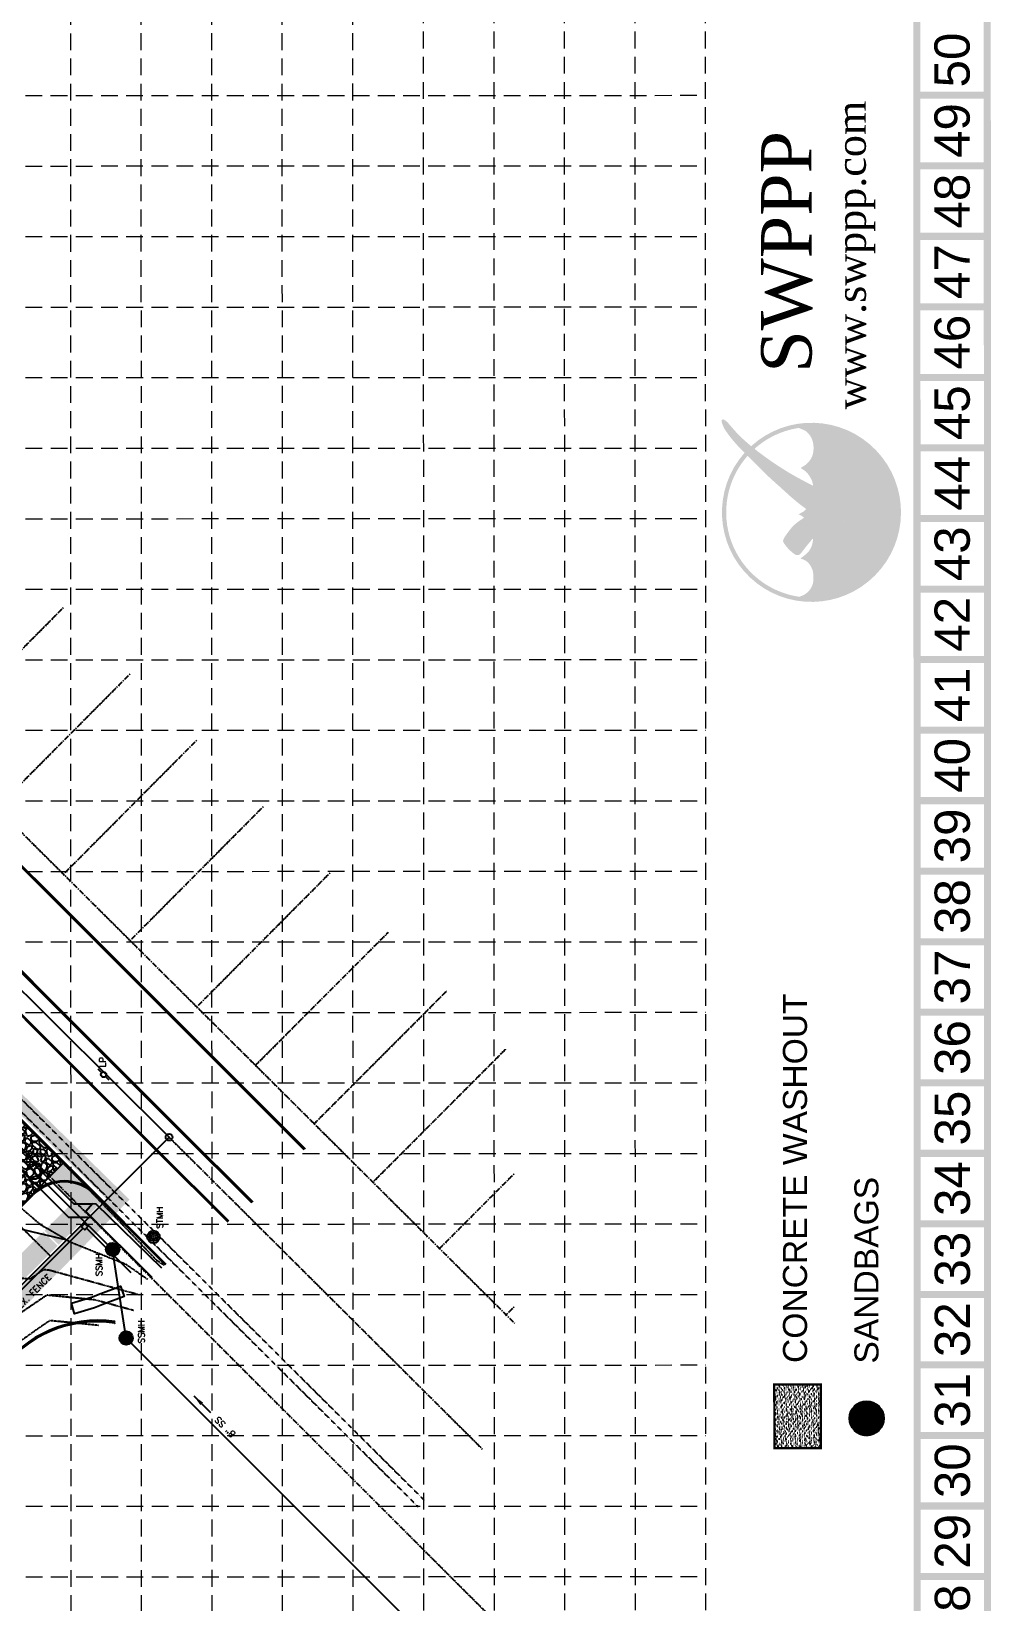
# Model space of a CAD drawing. Extents: x 4104 to 5368, y 3888 to 5908.
# Drawn here: x 4938 to 5368, y 4793 to 5494 of the extents above; entities that cross this region are included whole.
import ezdxf
from ezdxf.enums import TextEntityAlignment as Align

# ---------------------------------------------------------------- set-up
doc = ezdxf.new("R2010")
doc.units = 0
doc.header["$LTSCALE"] = 0.4
doc.header["$MEASUREMENT"] = 0
for name, pattern in [('DASHED', [0.75, 0.5, -0.25]), ('HIDDEN', [0.375, 0.25, -0.125]), ('LGDASH', [1.75, 1.5, -0.25]), ('MEDDASH', [1, 0.75, -0.25]), ('PHANTOM', [2.5, 1.25, -0.25, 0.25, -0.25, 0.25, -0.25])]:
    doc.linetypes.add(name, pattern=pattern)
doc.layers.get('0').update_dxf_attribs({"linetype": 'CONTINUOUS'})
for name, color, linetype in [('00CON', 2, 'CONTINUOUS'), ('0CON', 7, 'CONTINUOUS'), ('ADJOINERS', 7, 'PHANTOM'), ('BASE', 7, 'CONTINUOUS'), ('BLINE', 5, 'LGDASH'), ('BOUNDARY', 1, 'CONTINUOUS'), ('EC', 35, 'DASHED'), ('ECURB', 5, 'CONTINUOUS'), ('EFNC', 2, 'FENCE'), ('ESEW', 7, 'CONTINUOUS'), ('ESTRM', 7, 'HIDDEN'), ('ESW', 2, 'CONTINUOUS'), ('EUTIL', 2, 'CONTINUOUS'), ('GRID', 254, 'HIDDEN'), ('LEGEND', 7, 'CONTINUOUS'), ('LIMITS OF DISTURBANCE', 1, 'HIDDEN'), ('LOGO', 1, 'CONTINUOUS'), ('PC', 35, 'CONTINUOUS'), ('PCURBFUT', 6, 'CONTINUOUS'), ('PROW', 6, 'PHANTOM'), ('PSEW', 1, 'MEDDASH'), ('PSW', 7, 'CONTINUOUS'), ('SILT FENCE', 200, 'CONTINUOUS')]:
    doc.layers.add(name, color=color, linetype=linetype)
doc.styles.add("L200'", font='ARIAL.TTF', dxfattribs={"height": 0.001969})
doc.styles.add('LOGO', font='TIMES.TTF', dxfattribs={"height": 0.088})
doc.styles.get("Standard").update_dxf_attribs({"font": 'ARIAL.TTF'})
doc.styles.add('TEXT100', font='simplex.shx', dxfattribs={"height": 1.76})
doc.styles.add('TEXT80', font='simplex.shx', dxfattribs={"height": 1.4})
doc.linetypes.add('FENCE', pattern='A,0.5,-0.2,["X",Standard,S=0.1,R=0,X=-0.1,Y=-0.05],-0.2', length=0.9)
doc.dimstyles.get("Standard").update_dxf_attribs({"dimtxt": 0.18, "dimasz": 0.18, "dimexe": 0.18, "dimexo": 0.0625, "dimgap": 0.09, "dimtad": 0, "dimtih": 1, "dimtoh": 1, "dimdec": 4, "dimzin": 0, "dimdsep": 46, "dimtxsty": 'Standard', "dimcen": 0.09, "dimadec": 0, "dimazin": 0, "dimtfac": 1, "dimtdec": 4, "dimtofl": 0, "dimtmove": 0, "dimatfit": 3, "dimfxl": 0, "dimtolj": 1, "dimtzin": 0, "dimarcsym": 0})

msp = doc.modelspace()

# ---------------------------------------------------------------- hatches: boundary and pattern name
at = {"linetype": 'Continuous'}
h = msp.add_hatch(dxfattribs=at)
h.set_pattern_fill('ANSI31', color=3, style=0)
h.set_pattern_definition([(135.012789, (4208.09774, 5021.07574), (-0.088368616, -0.088408075), [])])
edge = h.paths.add_edge_path()
edge.add_arc((5311.64, 4874.5), 7.66, 0, 360)
at = {"layer": 'BASE'}
h = msp.add_hatch(dxfattribs=at)
h.set_pattern_fill('AR-SAND', color=30, scale=0.830794, angle=90.01279, style=0)
h.set_pattern_definition([(127.51279, (5353.3488, 5564.2127), (-1.600781, -0.0526918), [0, -1.2628061, 0, -1.412349, 0, -1.3500394]), (97.5128, (5353.3488, 5564.2127), (-2.344949, 1.4697956), [0, -0.6812507, 0, -1.138187, 0, -0.4361666]), (57.5128, (5353.349, 5563.1909), (-0.005279, 2.5872077), [0, -0.4153968, 0, -1.4954283, 0, -1.9523647]), (47.5128, (5353.349, 5563.1909), (-0.7297246, 2.4973076), [0, -0.2076984, 0, -0.9803363, 0, -1.1215712])])
h.paths.add_polyline_path([(5291.19, 4889.62), (5270.42, 4889.62), (5270.43, 4861.17), (5291.2, 4861.18)])
at = {"layer": 'EC', "linetype": 'Continuous'}
h = msp.add_hatch(dxfattribs=at)
h.set_pattern_fill('AGGREGAT', color=4, scale=13, angle=225.01279, style=0)
h.set_pattern_definition([(226.035, (4918.431, 4871.887), (0.3321, -18.3818), [1.3, -1.95, 0.65, -1.95, 0.65, -6.5]), (226.035, (4914.854, 4866.306), (0.3321, -18.3818), [0.65, -12.35]), (226.035, (4918.029, 4868.662), (0.3321, -18.3818), [0.65, -1.3, 0.65, -10.4]), (226.035, (4913.985, 4863.532), (0.3321, -18.3818), [1.3, -11.7]), (226.035, (4913.55, 4862.145), (0.3321, -18.3818), [0.65, -12.35]), (226.035, (4917.193, 4864.05), (0.3321, -18.3818), [1.3, -11.7]), (226.035, (4922.174, 4868.277), (0.3321, -18.3818), [0.65, -1.3, 0.65, -3.25, 1.95, -5.2]), (226.035, (4916.792, 4860.825), (0.3321, -18.3818), [1.3, -11.7]), (226.035, (4922.675, 4865.987), (0.3321, -18.3818), [1.3, -0.65, 0.65, -5.2, 0.65, -4.55]), (226.035, (4923.594, 4866.004), (0.3321, -18.3818), [0.65, -12.35]), (226.035, (4920.903, 4862.278), (0.3321, -18.3818), [0.65, -0.65, 0.65, -11.05]), (226.035, (4922.724, 4863.23), (0.3321, -18.3818), [0.65, -12.35]), (226.035, (4917.326, 4856.697), (0.3321, -18.3818), [0.65, -12.35]), (226.035, (4921.855, 4860.456), (0.3321, -18.3818), [0.65, -5.2, 0.65, -6.5]), (226.035, (4922.323, 4860.005), (0.3321, -18.3818), [1.3, -11.7]), (226.035, (4920.986, 4857.682), (0.3321, -18.3818), [1.3, -11.7]), (226.035, (4926.869, 4862.845), (0.3321, -18.3818), [0.65, -7.8, 1.3, -3.25]), (316.035, (4922.641, 4867.826), (18.3818, 0.3321), [2.6, -2.6, 1.3, -6.5]), (316.035, (4922.19, 4867.358), (18.3818, 0.3321), [0.65, -4.55, 1.3, -6.5]), (316.035, (4919.4, 4869.146), (18.3818, 0.3321), [1.95, -11.05]), (316.035, (4918.948, 4868.678), (18.3818, 0.3321), [1.3, -11.7]), (316.035, (4917.094, 4869.564), (18.3818, 0.3321), [0.65, -7.8, 0.65, -0.65, 1.3, -1.95]), (316.035, (4916.191, 4868.629), (18.3818, 0.3321), [0.65, -4.55, 0.65, -7.15]), (316.035, (4919.483, 4864.551), (18.3818, 0.3321), [1.3, -1.95, 0.65, -0.65, 1.3, -7.15]), (316.035, (4917.16, 4865.888), (18.3818, 0.3321), [1.3, -7.15, 0.65, -3.9]), (316.035, (4914.837, 4867.225), (18.3818, 0.3321), [0.65, -0.65, 1.3, -10.4]), (316.035, (4920.017, 4860.423), (18.3818, 0.3321), [0.65, -12.35]), (316.035, (4919.566, 4859.955), (18.3818, 0.3321), [1.3, -1.3, 0.65, -0.65, 1.3, -7.8]), (316.035, (4914.904, 4863.549), (18.3818, 0.3321), [0.65, -0.65, 0.65, -1.3, 0.65, -9.1]), (316.035, (4916.825, 4858.986), (18.3818, 0.3321), [2.6, -10.4]), (316.035, (4915.438, 4859.421), (18.3818, 0.3321), [2.6, -1.95, 1.3, -7.15]), (316.035, (4911.244, 4862.563), (18.3818, 0.3321), [0.65, -1.95, 1.3, -9.1]), (316.035, (4911.729, 4861.193), (18.3818, 0.3321), [1.95, -11.05]), (271.035, (4914.821, 4868.144), (9.3569, -9.02485), [0.9192, -17.4655]), (271.035, (4910.325, 4862.5465), (9.3569, -9.02485), [0.91923, -15.6271, 0.91923, -0.91923]), (271.035, (4916.659, 4868.177), (9.3569, -9.02485), [0.91923, -7.35384, 0.91923, -9.1925]), (271.035, (4914.403, 4865.838), (9.3569, -9.02485), [0.91923, -14.70786, 0.91923, -1.83846]), (271.035, (4913.952, 4865.37), (9.3569, -9.02485), [1.83846, -7.35384, 1.83846, -7.354]), (271.035, (4917.143, 4866.807), (9.3569, -9.02485), [0.9191, -8.2732, 0.9191, -0.9191, 0.9191, -6.43518]), (271.035, (4913.099, 4861.677), (9.3569, -9.02485), [0.91923, -0.91923, 0.91923, -15.6271]), (271.035, (4919.884, 4867.776), (9.3569, -9.02485), [0.91923, -11.03076, 0.91923, -5.51556]), (271.035, (4913.6, 4859.388), (9.3569, -9.02485), [0.9191, -0.9191, 0.9191, -3.67692, 0.9191, -11.03146]), (271.035, (4920.418, 4863.648), (9.3569, -9.02485), [0.9192, -17.4655]), (271.035, (4923.142, 4865.536), (9.3569, -9.02485), [1.8385, -16.5463]), (271.035, (4924.981, 4865.569), (9.3569, -9.02485), [0.91923, -0.91923, 0.91923, -15.6271]), (271.035, (4921.4205, 4859.069), (9.3569, -9.02485), [0.9192, -17.4655]), (271.035, (4919.649, 4855.36), (9.3569, -9.02485), [0.9192, -17.4655]), (1.035, (4915.305, 4866.774), (9.3569, -9.02485), [0.9192, -17.4655]), (1.035, (4914.854, 4866.306), (9.3569, -9.02485), [0.9192, -17.4655]), (1.035, (4918.029, 4868.662), (9.3569, -9.02485), [0.91923, -3.6769, 1.83846, -11.95017]), (1.035, (4919.834, 4870.533), (9.3569, -9.02485), [0.9192, -17.4655]), (1.035, (4915.372, 4863.097), (9.3569, -9.02485), [0.91923, -7.3539, 0.91923, -9.1924]), (1.035, (4914.92, 4862.6295), (9.3569, -9.02485), [0.9191, -5.5159, 0.9191, -5.5146, 0.9191, -4.59698]), (1.035, (4920.803, 4867.792), (9.3569, -9.02485), [0.9192, -17.4655]), (1.035, (4914.051, 4859.856), (9.3569, -9.02485), [1.8382, -4.59615, 0.9191, -0.9191, 0.9191, -9.19313]), (1.035, (4921.321, 4864.584), (9.3569, -9.02485), [0.9192, -17.4655]), (1.035, (4917.711, 4860.841), (9.3569, -9.02485), [1.8385, -16.5463]), (1.035, (4917.26, 4860.373), (9.3569, -9.02485), [0.9192, -17.4655]), (1.035, (4920.903, 4862.278), (9.3569, -9.02485), [0.9192, -17.4655]), (1.035, (4925.014, 4863.731), (9.3569, -9.02485), [0.9192, -17.4655]), (1.035, (4917.794, 4856.246), (9.3569, -9.02485), [0.9192, -17.4655]), (252.6, (4917.528, 4870.951), (-9.02485, -9.35693), [1.4534, -27.6155]), (252.6, (4919.3665, 4870.9843), (-9.02485, -9.35693), [1.4534, -27.6155]), (252.6, (4919.8343, 4870.533), (-9.02485, -9.35693), [1.4534, -27.6155]), (252.6, (4917.578, 4868.194), (-9.02485, -9.35693), [1.4534, -27.6155]), (252.6, (4919.901, 4866.857), (-9.02485, -9.35693), [1.4534, -27.6155]), (252.6, (4920.3686, 4866.4055), (-9.02485, -9.35693), [1.4534, -27.6155]), (252.6, (4920.435, 4862.729), (-9.02485, -9.35693), [1.4534, -27.6155]), (252.6, (4920.4516, 4861.81), (-9.02485, -9.35693), [1.4534, -27.6155]), (252.6, (4924.997, 4864.6503), (-9.02485, -9.35693), [1.4534, -27.6155]), (252.6, (4922.29, 4861.843), (-9.02485, -9.35693), [1.4534, -27.6155]), (289.47, (4910.7596, 4863.9334), (9.35693, -9.02485), [1.4534, -27.6155]), (289.47, (4914.4194, 4864.919), (9.35693, -9.02485), [1.4534, -27.6155]), (289.47, (4916.709, 4865.42), (9.35693, -9.02485), [1.4534, -27.6155]), (289.47, (4916.7586, 4862.663), (9.35693, -9.02485), [1.4534, -27.6155]), (289.47, (4916.3074, 4862.195), (9.35693, -9.02485), [1.4534, -27.6155]), (289.47, (4920.8696, 4864.116), (9.35693, -9.02485), [1.4534, -27.6155]), (289.47, (4922.24, 4864.6005), (9.35693, -9.02485), [1.4534, -27.6155]), (289.47, (4920.5014, 4859.053), (9.35693, -9.02485), [1.4534, -27.6155]), (289.47, (4925.047, 4861.893), (9.35693, -9.02485), [1.4534, -27.6155]), (342.6, (4923.5937, 4866.004), (9.35693, -9.02485), [1.4534, -27.6155]), (342.6, (4918.179, 4860.39), (9.35693, -9.02485), [1.4534, -27.6155]), (342.6, (4924.513, 4866.0207), (9.35693, -9.02485), [1.4534, -27.6155]), (342.6, (4918.6964, 4857.1814), (9.35693, -9.02485), [1.4534, -27.6155]), (342.6, (4925.0304, 4862.812), (9.35693, -9.02485), [1.4534, -27.6155]), (342.6, (4923.6933, 4860.4895), (9.35693, -9.02485), [1.4534, -27.6155]), (19.47, (4914.821, 4868.144), (9.02485, 9.35693), [1.4534, -27.6155]), (19.47, (4917.5615, 4869.113), (9.02485, 9.35693), [1.4534, -27.6155]), (19.47, (4911.712, 4862.112), (9.02485, 9.35693), [1.4534, -27.6155]), (19.47, (4913.55, 4862.145), (9.02485, 9.35693), [1.4534, -27.6155]), (19.47, (4918.096, 4864.9854), (9.02485, 9.35693), [1.4534, -27.6155]), (19.47, (4920.82, 4866.8734), (9.02485, 9.35693), [1.4534, -27.6155]), (19.47, (4918.1124, 4864.066), (9.02485, 9.35693), [1.4534, -27.6155]), (19.47, (4920.402, 4864.5673), (9.02485, 9.35693), [1.4534, -27.6155]), (19.47, (4922.741, 4862.311), (9.02485, 9.35693), [1.4534, -27.6155]), (19.47, (4927.32, 4863.313), (9.02485, 9.35693), [1.4534, -27.6155]), (19.47, (4921.905, 4857.699), (9.02485, 9.35693), [1.4534, -27.6155]), (19.47, (4921.0024, 4856.7634), (9.02485, 9.35693), [1.4534, -27.6155])])
h.paths.add_polyline_path([(4953.12, 4988.83), (4917.77, 4953.46), (4900.8, 4970.43), (4936.15, 5005.79)])
at = {"layer": 'ESEW'}
h = msp.add_hatch(color=7, dxfattribs=at)
edge = h.paths.add_edge_path()
edge.add_arc((4980.8, 4910.35), 3, 0, 360)
at = {"layer": 'EUTIL'}
h = msp.add_hatch(color=7, dxfattribs=at)
edge = h.paths.add_edge_path()
edge.add_arc((4974.78, 4949.9), 3, 0, 360)
at = {"layer": 'LOGO'}
msp.add_hatch(color=240, dxfattribs=at).paths.add_polyline_path([(5250.87, 5312.56), (5250.25, 5313.37), (5249.74, 5314.06), (5249.31, 5314.65), (5248.97, 5315.14), (5248.69, 5315.55), (5248.47, 5315.9), (5248.29, 5316.19), (5248.14, 5316.44), (5248.01, 5316.67), (5247.9, 5316.88), (5247.81, 5317.06), (5247.73, 5317.23), (5247.66, 5317.39), (5247.6, 5317.54), (5247.54, 5317.68), (5247.48, 5317.81), (5247.43, 5317.95), (5247.37, 5318.08), (5247.32, 5318.21), (5247.27, 5318.34), (5247.22, 5318.46), (5247.18, 5318.58), (5247.13, 5318.7), (5247.1, 5318.81), (5247.06, 5318.91), (5247.03, 5319.01), (5247, 5319.1), (5246.98, 5319.19), (5246.96, 5319.28), (5246.94, 5319.36), (5246.93, 5319.44), (5246.92, 5319.51), (5246.91, 5319.59), (5246.9, 5319.66), (5246.9, 5319.73), (5246.9, 5319.8), (5246.9, 5319.87), (5246.9, 5319.93), (5246.91, 5319.99), (5246.91, 5320.05), (5246.92, 5320.11), (5246.93, 5320.16), (5246.94, 5320.21), (5246.95, 5320.25), (5246.97, 5320.29), (5246.99, 5320.33), (5247.01, 5320.36), (5247.03, 5320.39), (5247.05, 5320.42), (5247.08, 5320.45), (5247.11, 5320.47), (5247.14, 5320.49), (5247.17, 5320.5), (5247.21, 5320.52), (5247.25, 5320.53), (5247.29, 5320.54), (5247.34, 5320.55), (5247.39, 5320.55), (5247.44, 5320.56), (5247.49, 5320.55), (5247.55, 5320.55), (5247.61, 5320.54), (5247.66, 5320.54), (5247.72, 5320.52), (5247.78, 5320.5), (5247.84, 5320.48), (5247.9, 5320.46), (5247.96, 5320.43), (5248.02, 5320.39), (5248.09, 5320.35), (5248.17, 5320.31), (5248.25, 5320.26), (5248.33, 5320.2), (5248.42, 5320.14), (5248.52, 5320.08), (5248.63, 5320.01), (5248.73, 5319.93), (5248.85, 5319.84), (5248.96, 5319.75), (5249.08, 5319.64), (5249.2, 5319.53), (5249.33, 5319.41), (5249.47, 5319.27), (5249.63, 5319.11), (5249.8, 5318.93), (5250, 5318.71), (5250.22, 5318.47), (5250.47, 5318.18), (5250.75, 5317.85), (5251.06, 5317.49), (5251.4, 5317.1), (5251.75, 5316.69), (5252.12, 5316.27), (5252.49, 5315.85), (5252.87, 5315.42), (5253.24, 5315.01), (5253.61, 5314.61), (5253.97, 5314.22), (5254.33, 5313.85), (5254.69, 5313.48), (5255.06, 5313.12), (5255.42, 5312.77), (5255.79, 5312.41), (5256.17, 5312.06), (5256.56, 5311.7), (5256.96, 5311.33), (5257.37, 5310.97), (5257.78, 5310.61), (5258.19, 5310.24), (5258.61, 5309.88), (5259.03, 5309.52), (5259.45, 5309.17), (5259.86, 5308.82), (5260.28, 5308.47), (5260.7, 5308.13), (5261.13, 5307.78), (5261.57, 5307.42), (5262.04, 5307.06), (5262.52, 5306.68), (5263.03, 5306.29), (5263.56, 5305.88), (5264.12, 5305.46), (5264.7, 5305.03), (5265.3, 5304.59), (5265.9, 5304.15), (5266.51, 5303.7), (5267.12, 5303.27), (5267.72, 5302.84), (5268.31, 5302.42), (5268.9, 5302.01), (5269.48, 5301.61), (5270.07, 5301.21), (5270.65, 5300.82), (5271.24, 5300.42), (5271.84, 5300.03), (5272.46, 5299.63), (5273.09, 5299.22), (5273.73, 5298.81), (5274.38, 5298.4), (5275.02, 5297.99), (5275.67, 5297.59), (5276.3, 5297.2), (5276.92, 5296.83), (5277.52, 5296.47), (5278.1, 5296.13), (5278.66, 5295.81), (5279.2, 5295.5), (5279.73, 5295.2), (5280.26, 5294.91), (5280.78, 5294.62), (5281.31, 5294.33), (5281.84, 5294.04), (5282.39, 5293.75), (5282.94, 5293.45), (5283.48, 5293.16), (5284.02, 5292.87), (5284.53, 5292.6), (5285.02, 5292.34), (5285.47, 5292.1), (5285.88, 5291.89), (5286.24, 5291.7), (5286.56, 5291.54), (5286.86, 5291.4), (5287.15, 5291.27), (5287.44, 5291.14), (5287.75, 5291.01), (5288.1, 5290.87), (5288.49, 5290.71), (5288.93, 5290.54), (5289.43, 5290.34), (5289.98, 5290.13), (5290.56, 5289.91), (5291.18, 5289.67), (5291.82, 5289.43), (5292.48, 5289.18), (5293.15, 5288.93), (5293.82, 5288.68), (5294.5, 5288.43), (5295.16, 5288.19), (5295.81, 5287.95), (5296.45, 5287.71), (5297.05, 5287.49), (5297.62, 5287.28), (5298.16, 5287.09), (5298.65, 5286.91), (5299.1, 5286.74), (5299.51, 5286.59), (5299.89, 5286.44), (5300.24, 5286.3), (5300.56, 5286.15), (5300.87, 5286.01), (5301.15, 5285.86), (5301.42, 5285.71), (5301.68, 5285.55), (5301.92, 5285.38), (5302.15, 5285.21), (5302.37, 5285.04), (5302.58, 5284.86), (5302.78, 5284.68), (5302.98, 5284.49), (5303.16, 5284.31), (5303.34, 5284.13), (5303.51, 5283.94), (5303.67, 5283.75), (5303.82, 5283.56), (5303.96, 5283.37), (5304.1, 5283.17), (5304.23, 5282.97), (5304.35, 5282.76), (5304.46, 5282.55), (5304.56, 5282.34), (5304.65, 5282.13), (5304.74, 5281.92), (5304.82, 5281.71), (5304.89, 5281.5), (5304.95, 5281.3), (5305, 5281.1), (5305.05, 5280.9), (5305.09, 5280.72), (5305.11, 5280.53), (5305.13, 5280.35), (5305.14, 5280.17), (5305.15, 5279.99), (5305.14, 5279.82), (5305.12, 5279.65), (5305.1, 5279.48), (5305.06, 5279.31), (5305.02, 5279.14), (5304.98, 5278.97), (5304.93, 5278.8), (5304.87, 5278.63), (5304.81, 5278.46), (5304.75, 5278.29), (5304.69, 5278.11), (5304.62, 5277.94), (5304.55, 5277.77), (5304.47, 5277.6), (5304.39, 5277.43), (5304.3, 5277.26), (5304.2, 5277.1), (5304.1, 5276.94), (5303.98, 5276.79), (5303.86, 5276.64), (5303.73, 5276.49), (5303.59, 5276.35), (5303.45, 5276.2), (5303.31, 5276.06), (5303.16, 5275.92), (5303.01, 5275.79), (5302.85, 5275.65), (5302.68, 5275.51), (5302.49, 5275.37), (5302.28, 5275.22), (5302.05, 5275.07), (5301.79, 5274.91), (5301.5, 5274.75), (5301.18, 5274.57), (5300.82, 5274.39), (5300.44, 5274.2), (5300.05, 5274.01), (5299.64, 5273.83), (5299.23, 5273.64), (5298.83, 5273.47), (5298.43, 5273.3), (5298.06, 5273.15), (5297.69, 5273.01), (5297.34, 5272.88), (5296.99, 5272.75), (5296.64, 5272.62), (5296.29, 5272.49), (5295.94, 5272.36), (5295.58, 5272.22), (5295.21, 5272.07), (5294.83, 5271.91), (5294.43, 5271.74), (5294.04, 5271.56), (5293.63, 5271.38), (5293.22, 5271.18), (5292.81, 5270.97), (5292.4, 5270.75), (5291.99, 5270.53), (5291.59, 5270.29), (5291.19, 5270.05), (5290.8, 5269.8), (5290.41, 5269.55), (5290.05, 5269.3), (5289.69, 5269.05), (5289.35, 5268.8), (5289.03, 5268.56), (5288.73, 5268.31), (5288.44, 5268.07), (5288.16, 5267.82), (5287.89, 5267.56), (5287.62, 5267.3), (5287.36, 5267.03), (5287.09, 5266.75), (5286.82, 5266.45), (5286.55, 5266.14), (5286.28, 5265.82), (5286.01, 5265.49), (5285.73, 5265.16), (5285.46, 5264.82), (5285.18, 5264.48), (5284.91, 5264.14), (5284.65, 5263.8), (5284.38, 5263.47), (5284.13, 5263.15), (5283.88, 5262.83), (5283.64, 5262.53), (5283.42, 5262.24), (5283.22, 5261.98), (5283.03, 5261.74), (5282.86, 5261.52), (5282.7, 5261.32), (5282.57, 5261.15), (5282.44, 5261), (5282.33, 5260.86), (5282.22, 5260.74), (5282.12, 5260.63), (5282.03, 5260.53), (5281.93, 5260.44), (5281.84, 5260.36), (5281.75, 5260.29), (5281.66, 5260.23), (5281.56, 5260.17), (5281.47, 5260.13), (5281.37, 5260.09), (5281.27, 5260.05), (5281.17, 5260.03), (5281.07, 5260.01), (5280.96, 5259.99), (5280.85, 5259.99), (5280.74, 5259.99), (5280.63, 5259.99), (5280.52, 5260), (5280.41, 5260.02), (5280.3, 5260.04), (5280.19, 5260.06), (5280.09, 5260.1), (5279.97, 5260.14), (5279.86, 5260.19), (5279.74, 5260.25), (5279.61, 5260.32), (5279.48, 5260.41), (5279.33, 5260.5), (5279.18, 5260.61), (5279.01, 5260.73), (5278.84, 5260.86), (5278.66, 5261), (5278.47, 5261.15), (5278.27, 5261.32), (5278.07, 5261.49), (5277.86, 5261.68), (5277.65, 5261.88), (5277.43, 5262.08), (5277.21, 5262.29), (5276.99, 5262.51), (5276.78, 5262.73), (5276.56, 5262.96), (5276.35, 5263.19), (5276.15, 5263.42), (5275.96, 5263.65), (5275.77, 5263.87), (5275.6, 5264.09), (5275.43, 5264.3), (5275.28, 5264.5), (5275.14, 5264.69), (5275.01, 5264.87), (5274.9, 5265.02), (5274.8, 5265.17), (5274.72, 5265.3), (5274.65, 5265.42), (5274.59, 5265.53), (5274.54, 5265.63), (5274.49, 5265.73), (5274.46, 5265.83), (5274.43, 5265.92), (5274.4, 5266.02), (5274.38, 5266.11), (5274.37, 5266.2), (5274.36, 5266.3), (5274.36, 5266.39), (5274.36, 5266.48), (5274.37, 5266.57), (5274.39, 5266.66), (5274.41, 5266.75), (5274.44, 5266.84), (5274.48, 5266.93), (5274.51, 5267.02), (5274.55, 5267.11), (5274.6, 5267.21), (5274.65, 5267.31), (5274.7, 5267.41), (5274.75, 5267.52), (5274.81, 5267.64), (5274.88, 5267.77), (5274.96, 5267.9), (5275.05, 5268.05), (5275.16, 5268.22), (5275.28, 5268.41), (5275.42, 5268.61), (5275.57, 5268.83), (5275.74, 5269.07), (5275.92, 5269.32), (5276.11, 5269.58), (5276.3, 5269.85), (5276.51, 5270.12), (5276.72, 5270.41), (5276.93, 5270.69), (5277.14, 5270.98), (5277.36, 5271.26), (5277.58, 5271.55), (5277.81, 5271.83), (5278.04, 5272.1), (5278.27, 5272.38), (5278.51, 5272.64), (5278.75, 5272.9), (5279, 5273.15), (5279.25, 5273.39), (5279.51, 5273.63), (5279.78, 5273.86), (5280.05, 5274.09), (5280.33, 5274.31), (5280.61, 5274.54), (5280.91, 5274.76), (5281.2, 5274.98), (5281.5, 5275.19), (5281.79, 5275.4), (5282.09, 5275.6), (5282.37, 5275.79), (5282.65, 5275.98), (5282.92, 5276.15), (5283.17, 5276.31), (5283.41, 5276.46), (5283.64, 5276.59), (5283.85, 5276.72), (5284.05, 5276.84), (5284.23, 5276.95), (5284.39, 5277.06), (5284.54, 5277.15), (5284.67, 5277.25), (5284.79, 5277.34), (5284.89, 5277.42), (5284.97, 5277.5), (5285.05, 5277.59), (5285.12, 5277.67), (5285.18, 5277.74), (5285.23, 5277.82), (5285.28, 5277.91), (5285.32, 5277.99), (5285.36, 5278.07), (5285.4, 5278.15), (5285.43, 5278.24), (5285.46, 5278.32), (5285.48, 5278.41), (5285.5, 5278.49), (5285.52, 5278.58), (5285.53, 5278.66), (5285.54, 5278.75), (5285.55, 5278.83), (5285.55, 5278.92), (5285.55, 5279), (5285.54, 5279.08), (5285.54, 5279.16), (5285.52, 5279.24), (5285.51, 5279.31), (5285.49, 5279.38), (5285.47, 5279.45), (5285.44, 5279.53), (5285.41, 5279.6), (5285.37, 5279.67), (5285.33, 5279.74), (5285.29, 5279.81), (5285.24, 5279.89), (5285.19, 5279.97), (5285.14, 5280.04), (5285.08, 5280.12), (5285.01, 5280.2), (5284.94, 5280.28), (5284.87, 5280.36), (5284.78, 5280.44), (5284.7, 5280.52), (5284.6, 5280.6), (5284.5, 5280.69), (5284.38, 5280.78), (5284.26, 5280.87), (5284.13, 5280.97), (5283.99, 5281.08), (5283.83, 5281.19), (5283.67, 5281.31), (5283.49, 5281.44), (5283.3, 5281.57), (5283.1, 5281.71), (5282.89, 5281.87), (5282.67, 5282.03), (5282.44, 5282.2), (5282.21, 5282.39), (5281.96, 5282.58), (5281.7, 5282.79), (5281.43, 5283), (5281.16, 5283.23), (5280.87, 5283.47), (5280.57, 5283.71), (5280.25, 5283.97), (5279.93, 5284.24), (5279.59, 5284.52), (5279.25, 5284.81), (5278.89, 5285.11), (5278.51, 5285.42), (5278.13, 5285.75), (5277.74, 5286.09), (5277.33, 5286.45), (5276.92, 5286.82), (5276.5, 5287.2), (5276.07, 5287.59), (5275.64, 5287.98), (5275.21, 5288.38), (5274.78, 5288.77), (5274.36, 5289.15), (5273.95, 5289.53), (5273.55, 5289.89), (5273.16, 5290.24), (5272.78, 5290.58), (5272.4, 5290.92), (5272.02, 5291.25), (5271.64, 5291.58), (5271.27, 5291.92), (5270.88, 5292.25), (5270.5, 5292.6), (5270.1, 5292.96), (5269.7, 5293.32), (5269.29, 5293.69), (5268.87, 5294.08), (5268.45, 5294.48), (5268.01, 5294.89), (5267.57, 5295.31), (5267.11, 5295.75), (5266.65, 5296.2), (5266.19, 5296.66), (5265.72, 5297.12), (5265.26, 5297.58), (5264.8, 5298.04), (5264.36, 5298.49), (5263.92, 5298.93), (5263.5, 5299.36), (5263.09, 5299.77), (5262.69, 5300.17), (5262.29, 5300.56), (5261.9, 5300.95), (5261.52, 5301.33), (5261.14, 5301.71), (5260.75, 5302.09), (5260.36, 5302.47), (5259.97, 5302.85), (5259.57, 5303.24), (5259.17, 5303.62), (5258.77, 5304.01), (5258.36, 5304.41), (5257.95, 5304.81), (5257.54, 5305.22), (5257.13, 5305.63), (5256.71, 5306.05), (5256.3, 5306.47), (5255.88, 5306.89), (5255.48, 5307.32), (5255.07, 5307.74), (5254.68, 5308.16), (5254.29, 5308.58), (5253.9, 5308.99), (5253.52, 5309.41), (5253.14, 5309.84), (5252.74, 5310.29), (5252.32, 5310.78), (5251.87, 5311.32), (5251.39, 5311.9)])
h = msp.add_hatch(color=170, dxfattribs=at)
h.paths.add_polyline_path([(5303.61, 5276.36), (5303.15, 5275.91), (5302.76, 5275.57), (5302.39, 5275.29), (5301.93, 5274.99), (5301.36, 5274.66), (5300.82, 5274.39), (5300.44, 5274.2), (5300.05, 5274.01), (5299.64, 5273.83), (5299.23, 5273.64), (5298.63, 5273.38), (5297.9, 5273.09), (5297.34, 5272.88), (5296.99, 5272.75), (5296.64, 5272.62), (5296.29, 5272.49), (5295.94, 5272.36), (5295.58, 5272.22), (5295.21, 5272.07), (5294.83, 5271.91), (5294.43, 5271.74), (5294.04, 5271.56), (5293.63, 5271.38), (5293.22, 5271.18), (5292.81, 5270.97), (5292.4, 5270.75), (5291.99, 5270.53), (5291.59, 5270.29), (5291.19, 5270.05), (5290.8, 5269.8), (5290.41, 5269.55), (5290.05, 5269.3), (5289.69, 5269.05), (5289.35, 5268.8), (5289.03, 5268.56), (5288.73, 5268.31), (5288.44, 5268.07), (5288.16, 5267.82), (5287.89, 5267.56), (5287.66, 5267.34), (5287.66, 5266.67), (5287.58, 5265.9), (5287.46, 5265.27), (5287.36, 5264.84), (5287.24, 5264.41), (5287.09, 5263.99), (5286.85, 5263.37), (5286.45, 5262.6), (5285.98, 5261.89), (5285.47, 5261.25), (5284.93, 5260.69), (5284.37, 5260.21), (5283.84, 5259.8), (5283.39, 5259.46), (5283.01, 5259.19), (5282.82, 5259.06), (5282.65, 5258.94), (5282.51, 5258.83), (5282.4, 5258.73), (5282.31, 5258.65), (5282.26, 5258.58), (5282.23, 5258.52), (5282.24, 5258.47), (5282.27, 5258.42), (5282.33, 5258.38), (5282.41, 5258.35), (5282.51, 5258.31), (5282.63, 5258.27), (5282.96, 5258.17), (5283.43, 5258.01), (5283.89, 5257.8), (5284.29, 5257.58), (5284.7, 5257.31), (5285.11, 5256.98), (5285.51, 5256.6), (5285.9, 5256.18), (5286.26, 5255.71), (5286.6, 5255.2), (5286.91, 5254.66), (5287.18, 5254.1), (5287.4, 5253.52), (5287.58, 5252.91), (5287.72, 5252.25), (5287.83, 5251.54), (5287.9, 5250.76), (5287.92, 5249.95), (5287.91, 5249.15), (5287.84, 5248.39), (5287.73, 5247.69), (5287.57, 5247.03), (5287.34, 5246.4), (5287.05, 5245.77), (5286.69, 5245.13), (5286.26, 5244.51), (5285.76, 5243.9), (5285.33, 5243.47), (5285.02, 5243.18), (5284.69, 5242.91), (5284.32, 5242.64), (5283.89, 5242.37), (5283.41, 5242.12), (5282.86, 5241.86), (5282.23, 5241.62), (5281.51, 5241.37, -0.595729), (5258.46, 5304.31), (5257.95, 5304.81), (5257.54, 5305.22), (5257.11, 5305.64, 37.93689), (5260.07, 5308.64), (5260.28, 5308.47), (5260.7, 5308.13), (5261.13, 5307.78), (5261.56, 5307.44, -0.146449), (5281.32, 5316.77), (5281.71, 5316.6), (5282.07, 5316.45), (5282.41, 5316.32), (5282.72, 5316.2), (5283.2, 5316.01), (5283.69, 5315.8), (5284.14, 5315.56), (5284.55, 5315.3), (5284.93, 5315), (5285.29, 5314.67), (5285.63, 5314.31), (5285.96, 5313.92), (5286.27, 5313.51), (5286.56, 5313.07), (5286.83, 5312.62), (5287.07, 5312.15), (5287.28, 5311.66), (5287.46, 5311.15), (5287.61, 5310.62), (5287.73, 5310.08), (5287.83, 5309.52), (5287.9, 5308.96), (5287.94, 5308.38), (5287.96, 5307.8), (5287.94, 5307.21), (5287.89, 5306.6), (5287.81, 5305.96), (5287.68, 5305.31), (5287.5, 5304.66), (5287.29, 5304.03), (5287.02, 5303.44), (5286.71, 5302.87), (5286.34, 5302.32), (5285.93, 5301.8), (5285.47, 5301.29), (5284.96, 5300.8), (5284.45, 5300.36), (5283.94, 5299.97), (5283.48, 5299.68), (5283.12, 5299.47), (5282.93, 5299.36), (5282.75, 5299.26), (5282.6, 5299.18), (5282.48, 5299.09), (5282.4, 5299.02), (5282.35, 5298.95), (5282.34, 5298.88), (5282.36, 5298.81), (5282.4, 5298.75), (5282.47, 5298.68), (5282.56, 5298.62), (5282.66, 5298.55), (5282.77, 5298.48), (5282.9, 5298.4), (5283.21, 5298.21), (5283.63, 5297.94), (5284.11, 5297.59), (5284.54, 5297.21), (5284.89, 5296.87), (5285.24, 5296.49), (5285.58, 5296.08), (5285.91, 5295.63), (5286.23, 5295.13), (5286.56, 5294.58), (5286.9, 5293.97), (5287.2, 5293.28), (5287.4, 5292.65), (5287.54, 5292.16), (5287.65, 5291.61), (5287.76, 5291), (5288.1, 5290.87), (5288.49, 5290.71), (5288.93, 5290.54), (5289.43, 5290.34), (5289.98, 5290.13), (5290.56, 5289.91), (5291.18, 5289.67), (5291.82, 5289.43), (5292.48, 5289.18), (5293.15, 5288.93), (5293.82, 5288.68), (5294.5, 5288.43), (5295.16, 5288.19), (5295.81, 5287.95), (5296.45, 5287.71), (5297.05, 5287.49), (5297.62, 5287.28), (5298.16, 5287.09), (5298.65, 5286.91), (5299.1, 5286.74), (5299.51, 5286.59), (5300.09, 5286.36), (5300.73, 5286.08), (5301.29, 5285.79), (5301.8, 5285.47), (5302.26, 5285.13), (5302.68, 5284.78), (5303.07, 5284.4), (5303.43, 5284.03), (5303.75, 5283.66), (5304.04, 5283.27), (5304.29, 5282.87), (5304.51, 5282.45), (5304.7, 5282.03), (5304.89, 5281.5), (5305.06, 5280.9), (5305.14, 5280.34), (5305.15, 5279.82), (5305.07, 5279.32), (5304.94, 5278.83), (5304.74, 5278.25), (5304.55, 5277.75), (5304.3, 5277.25), (5304, 5276.8)])
h.paths.add_polyline_path([(5283.47, 5279.46), (5282.13, 5278.7), (5281.17, 5278.25), (5281.85, 5277.98), (5283.07, 5277.24), (5283.74, 5276.65), (5283.85, 5276.72), (5284.05, 5276.84), (5284.23, 5276.95), (5284.39, 5277.06), (5284.54, 5277.15), (5284.67, 5277.25), (5284.79, 5277.34), (5284.89, 5277.42), (5284.97, 5277.5), (5285.05, 5277.59), (5285.12, 5277.67), (5285.18, 5277.74), (5285.23, 5277.82), (5285.28, 5277.91), (5285.32, 5277.99), (5285.36, 5278.07), (5285.4, 5278.15), (5285.43, 5278.24), (5285.46, 5278.32), (5285.48, 5278.41), (5285.5, 5278.49), (5285.52, 5278.58), (5285.53, 5278.66), (5285.54, 5278.75), (5285.55, 5278.83), (5285.55, 5278.92), (5285.55, 5279), (5285.54, 5279.08), (5285.54, 5279.16), (5285.52, 5279.24), (5285.51, 5279.31), (5285.49, 5279.38), (5285.47, 5279.45), (5285.44, 5279.53), (5285.41, 5279.6), (5285.37, 5279.67), (5285.33, 5279.74), (5285.29, 5279.81), (5285.24, 5279.89), (5285.19, 5279.97), (5285.14, 5280.04), (5285.08, 5280.12), (5285.01, 5280.2), (5284.94, 5280.28), (5284.87, 5280.36), (5284.78, 5280.44), (5284.7, 5280.52), (5284.63, 5280.57), (5284.16, 5280.02)], flags=17)

# ---------------------------------------------------------------- linework, layer by layer
at = {"color": 3, "linetype": 'Continuous'}
msp.add_circle((5311.64, 4874.5), 7.66, dxfattribs=at)
at = {"layer": '00CON', "color": 7}
for radius in [1.97, 1.12, 0.281]:
    msp.add_circle((4993.05, 4955.52), radius, dxfattribs=at)
at = {"layer": '0CON'}
msp.add_circle((4993.05, 4955.52), 2.81, dxfattribs=at)
at = {"layer": 'ADJOINERS', "color": 253}
for p, q in [((4789.76, 5279.68), (5154.38, 4916.95)), ((4893.27, 5176.71), (4952.89, 5236.64)), ((4923.04, 5147.09), (4982.66, 5207.02)), ((4952.82, 5117.47), (5012.44, 5177.4)), ((4982.59, 5087.84), (5042.21, 5147.78)), ((5012.37, 5058.22), (5071.99, 5118.15)), ((5038.55, 5032.08), (5098, 5091.6)), ((5064.73, 5005.93), (5124.17, 5065.45)), ((5090.91, 4979.78), (5150.35, 5039.3)), ((5000, 5000), (5139.94, 4860.78)), ((5120.62, 4950.1), (5154.37, 4983.89)), ((4964.67, 4964.62), (5154.41, 4775.11)), ((5150.34, 4920.42), (5154.38, 4924.47))]:
    msp.add_line(p, q, dxfattribs=at)
at = {"layer": 'BASE', "const_width": 3.15}
for points in [[(5365.93, 3890.34), (5365.48, 5906.33), (4105.48, 5906.05), (4105.93, 3890.05)], [(5334.43, 3921.76), (5334.05, 5874.92), (4136.97, 5874.61), (4137.37, 3921.89)]]:
    msp.add_lwpolyline(points, close=True, dxfattribs=at)
for points in [[(5365.58, 5465.33), (5334.08, 5465.33)], [(5365.58, 5433.83), (5334.08, 5433.83)], [(5365.59, 5402.33), (5334.09, 5402.33)], [(5365.6, 5370.83), (5334.1, 5370.83)], [(5365.61, 5339.33), (5334.11, 5339.33)], [(5365.61, 5307.83), (5334.11, 5307.83)], [(5365.62, 5276.33), (5334.12, 5276.33)], [(5365.63, 5244.83), (5334.13, 5244.83)], [(5365.63, 5213.33), (5334.13, 5213.33)], [(5365.64, 5181.83), (5334.14, 5181.83)], [(5365.65, 5150.33), (5334.15, 5150.33)], [(5365.65, 5118.83), (5334.15, 5118.83)], [(5365.66, 5087.33), (5334.16, 5087.33)], [(5365.67, 5055.83), (5334.17, 5055.83)], [(5365.68, 5024.33), (5334.18, 5024.33)], [(5365.68, 4992.83), (5334.18, 4992.83)], [(5365.69, 4961.33), (5334.19, 4961.33)], [(5365.7, 4929.83), (5334.2, 4929.83)], [(5365.7, 4898.33), (5334.2, 4898.33)], [(5365.71, 4866.83), (5334.21, 4866.83)], [(5365.72, 4835.33), (5334.22, 4835.33)], [(5365.72, 4803.83), (5334.22, 4803.83)]]:
    msp.add_lwpolyline(points, dxfattribs=at)
at = {"layer": 'BASE', "color": 30, "const_width": 1.04}
msp.add_lwpolyline([(5291.2, 4861.18), (5291.19, 4889.62), (5270.42, 4889.62), (5270.43, 4861.17)], close=True, dxfattribs=at)
at = {"layer": 'BLINE', "color": 252}
msp.add_line((4202.45, 5687.63), (4947, 4946.93), dxfattribs=at)
at = {"layer": 'BOUNDARY', "color": 7}
for p in [(4550.26, 5447.41), (4642.09, 4641.65)]:
    msp.add_line(p, (5000, 5000), dxfattribs=at)
msp.add_circle((5000, 5000), 1.5, dxfattribs=at)
at = {"layer": 'EC', "color": 35, "flags": 128}
for points, elevation in [([(4693.95, 5194.45), (4696.24, 5191.86), (4707.91, 5178.73), (4709.28, 5177.53), (4710.47, 5176.49), (4713.71, 5173.65), (4726.78, 5164.03), (4731.31, 5160.69), (4734.12, 5158.92), (4743.97, 5153.06), (4749.79, 5150.54), (4757.06, 5146.44), (4769.45, 5139.47), (4769.87, 5139.2), (4770.01, 5139.11), (4781.21, 5131.16), (4789.11, 5125.72), (4789.87, 5125.21), (4796.38, 5121.14), (4798.41, 5119.3), (4803.82, 5114.32), (4808.77, 5110.01), (4811.49, 5107.52), (4814.17, 5105.08), (4818.73, 5100.92), (4820.29, 5099.49), (4824.35, 5095.38), (4828.43, 5091.9), (4830.16, 5090.29), (4839.88, 5081.45), (4841.84, 5079.68), (4844.84, 5076.41), (4848.09, 5073.31), (4853.44, 5068.33), (4859.83, 5061.6), (4861.49, 5059.87), (4864.53, 5056.63), (4867.75, 5053.5), (4869.97, 5051.2), (4878.82, 5041.89), (4881.08, 5040.06), (4884.46, 5037.09), (4887.41, 5034.79), (4903.27, 5024.59), (4905.64, 5023.02), (4908.18, 5021.41), (4920.14, 5015.81), (4926.69, 5014.31), (4959.16, 4981.9), (4994.09, 4945.4), (4997.44, 4943.08)], 561), ([(4685.07, 5168.18), (4690.81, 5164.66), (4693.86, 5161.99), (4697.36, 5158.92), (4703.76, 5152.16), (4710.47, 5147.64), (4715.34, 5144.02), (4724.12, 5139.11), (4727.56, 5136.52), (4730.13, 5135.28), (4740.39, 5129.64), (4749.79, 5124.93), (4753.11, 5122.64), (4759.78, 5119.3), (4764.61, 5114.42), (4769.45, 5110.2), (4774.08, 5104.15), (4781.62, 5099.49), (4785.59, 5095.95), (4789.11, 5092.95), (4794.95, 5085.57), (4803.03, 5079.68), (4806.09, 5076.98), (4808.77, 5074.46), (4815.51, 5066.66), (4823.06, 5059.87), (4825.73, 5057.15), (4828.43, 5054.39), (4835.05, 5046.73), (4842.56, 5040.06), (4845.48, 5037.43), (4848.09, 5035.09), (4855.38, 5027.59), (4866.38, 5020.25), (4867.14, 5019.64), (4867.75, 5019.15), (4877.12, 5009.88), (4887.41, 5002.92), (4888.87, 5001.91), (4891.1, 5000.44), (4899.64, 4992.95), (4907.07, 4988.78), (4911.81, 4985.41), (4918.87, 4980.63), (4923.24, 4977.12), (4926.73, 4975.3), (4934.41, 4967.98), (4942.78, 4960.82), (4946.14, 4959.04), (4954.71, 4953.92), (4956.58, 4953), (4980.69, 4943.35), (4990.41, 4936.61)], 562), ([(4681.43, 5130.4), (4681.88, 5130.12), (4690.81, 5124.59), (4692.97, 5121.48), (4698.76, 5119.3), (4705.55, 5114.34), (4710.47, 5110.46), (4715.57, 5104.63), (4723.13, 5099.49), (4726.89, 5096.23), (4730.13, 5093.43), (4736.57, 5086.17), (4747.48, 5079.68), (4748.98, 5078.86), (4749.79, 5078.23), (4759.33, 5069.48), (4769.45, 5063.43), (4771.39, 5061.82), (4774.05, 5059.87), (4781.81, 5052.52), (4789.11, 5048.41), (4793.39, 5044.37), (4797.98, 5040.06), (4802.2, 5033.44), (4808.77, 5030.24), (4813.77, 5025.29), (4819.9, 5020.25), (4823.25, 5015.03), (4828.43, 5012.49), (4834.45, 5006.5), (4842.29, 5000.44), (4844.68, 4997), (4848.09, 4995.34), (4855.74, 4988.34), (4865.19, 4980.63), (4866.28, 4979.15), (4867.75, 4978.44), (4876.87, 4970.01), (4887.09, 4960.82), (4887.22, 4960.63), (4887.41, 4960.54), (4899.37, 4953.06), (4907.07, 4948.66), (4911.78, 4945.76), (4920.29, 4941.01), (4925.36, 4937.22), (4938.09, 4936.95), (4938.72, 4937.37), (4944.03, 4940.98), (4946.56, 4940.73), (4986.58, 4929.77)], 563), ([(4647.41, 5088.41), (4651.49, 5084.98), (4654.63, 5082.84), (4659.25, 5079.68), (4666.37, 5074.87), (4671.15, 5071.64), (4678.15, 5066.92), (4690.56, 5059.87), (4690.72, 5059.78), (4690.81, 5059.75), (4704.18, 5053.53), (4710.47, 5051.59), (4717.95, 5047.59), (4728.9, 5040.06), (4729.47, 5039.39), (4730.13, 5038.67), (4738.18, 5028.36), (4743.89, 5020.25), (4746.12, 5016.55), (4749.79, 5011.41), (4755.08, 5005.77), (4762.08, 5000.44), (4766.26, 4997.23), (4769.45, 4994.84), (4776.76, 4988), (4787.21, 4980.63), (4788.37, 4979.88), (4789.11, 4979.38), (4799.6, 4971.39), (4808.77, 4964.22), (4810.68, 4962.75), (4813.19, 4960.82), (4821.87, 4954.21), (4828.43, 4949.08), (4832.98, 4945.59), (4838.97, 4941.01), (4843.97, 4936.85), (4848.09, 4933.99), (4855.3, 4928.46), (4864.76, 4921.2), (4866.41, 4919.85), (4867.75, 4918.9), (4877.61, 4911.33), (4887.41, 4903.8), (4892, 4900.28), (4893.78, 4898.91), (4894.93, 4899.29), (4895.04, 4899.54), (4913.64, 4908.84), (4919.29, 4911.67), (4926.64, 4916.88), (4942.36, 4927.55), (4945.42, 4929.63), (4966.88, 4927.51), (4984.31, 4922.74)], 564), ([(4622.72, 5041.57), (4624.81, 5040.06), (4628.87, 5037.08), (4631.83, 5034.89), (4640.23, 5028.71), (4651.49, 5020.37), (4651.56, 5020.32), (4651.63, 5020.25), (4662.14, 5011.17), (4671.15, 5001.33), (4671.73, 5001.02), (4672.13, 5000.44), (4682.11, 4991.68), (4690.71, 4980.63), (4690.76, 4980.58), (4690.81, 4980.53), (4701.91, 4972), (4710.47, 4964.63), (4712.71, 4963.07), (4715.74, 4960.82), (4724.25, 4954.89), (4730.13, 4950.39), (4735.73, 4946.65), (4743.72, 4941.01), (4747.45, 4938.65), (4749.79, 4937.01), (4759.85, 4931.33), (4769.45, 4925.81), (4772.25, 4924.02), (4775.28, 4921.2), (4783.12, 4915.16), (4789.11, 4910.02), (4794.06, 4906.38), (4798.63, 4901.39), (4804.16, 4896.75), (4808.77, 4892.82), (4815.5, 4888.35), (4823.29, 4881.58), (4826.42, 4879.55), (4828.43, 4878.32), (4839.53, 4872.95), (4848.09, 4868.82), (4853.56, 4866.17), (4854.48, 4865.73), (4860.25, 4861.42), (4865.84, 4858.98), (4872.63, 4857.23), (4872.72, 4857.39), (4884.21, 4861.77), (4886.27, 4862.58), (4887.41, 4862.35), (4900.73, 4876.15), (4904.71, 4881.58), (4905.75, 4882.91), (4906.08, 4883.02), (4911.76, 4895.5), (4918.85, 4899.04), (4921, 4900.12), (4941.93, 4914.97), (4946.01, 4917.73), (4946.8, 4918.27), (4968.63, 4916.12)], 565)]:
    msp.add_lwpolyline(points, dxfattribs=dict(at, elevation=elevation))
at = {"layer": 'EC', "color": 4, "linetype": 'Continuous'}
msp.add_lwpolyline([(4953.12, 4988.83), (4917.77, 4953.46), (4900.8, 4970.43), (4936.15, 5005.79)], close=True, dxfattribs=at)
at = {"layer": 'ECURB', "color": 7}
for p, q in [((5060.38, 4994.41), (4817.77, 5236.75)), ((4955.16, 5052.31), (4900.42, 5106.87)), ((4955.81, 5052.56), (4900.84, 5107.48)), ((4898.59, 5089.68), (4948.5, 5039.83)), ((4898.94, 5090.03), (4948.85, 5040.18)), ((5004.27, 5003.33), (4955.16, 5052.31)), ((5004.8, 5003.68), (4955.81, 5052.56)), ((4948.5, 5039.83), (4994.41, 4993.95)), ((4948.85, 5040.18), (4994.76, 4994.3)), ((4920.32, 5021.56), (4961.27, 4980.7)), ((5037.02, 4970.68), (5004.27, 5003.33)), ((5037.62, 4971.09), (5004.8, 5003.68)), ((4994.41, 4993.95), (5026.22, 4962.31)), ((4994.76, 4994.3), (5026.58, 4962.66)), ((4961.27, 4980.7), (4998.57, 4943.34)), ((5037.02, 4970.68), (5037.02, 4970.68))]:
    msp.add_line(p, q, dxfattribs=at)
for points in [[(4813.06, 5244.91), (4813.09, 5244.88), (4818.16, 5237.07), (5060.73, 4994.77)], [(4956.38, 4925.96), (4965.33, 4928.58), (4969.53, 4930.3), (4978.31, 4933.46), (4979.96, 4928.87), (4971.1, 4925.66), (4966.71, 4923.8), (4957.68, 4921.16), (4956.38, 4925.96)]]:
    msp.add_lwpolyline(points, dxfattribs=at)
at = {"layer": 'ECURB', "color": 7, "flags": 128}
msp.add_lwpolyline([(4823.52, 5114.58), (4840.98, 5099.99), (4879.26, 5061.92), (4919.97, 5021.21), (4960.91, 4980.34), (4998.22, 4942.98)], dxfattribs=at)
msp.add_lwpolyline([(4823.52, 5114.58), (4840.98, 5099.99), (4879.26, 5061.92), (4919.97, 5021.21), (4960.91, 4980.34), (4998.22, 4942.98)], dxfattribs=at)
for points in [[(4975.55, 4917.04), (4975.55, 4917.04), (4975.73, 4917.03, 0.283106), (4924.64, 4895.27), (4924.52, 4895.22, -0.074023), (4907.31, 4870.76), (4895.85, 4859.08), (4891.12, 4854.41), (4883.37, 4846.59), (4879.45, 4842.63), (4875.17, 4838.21, -0.417262), (4870.43, 4838.26), (4860.08, 4849.14), (4802.77, 4791.86)], [(4975.73, 4917.75), (4975.73, 4917.75), (4975.61, 4917.75, 0.278012), (4923.98, 4895.57), (4923.98, 4895.57, -0.069772), (4906.79, 4871.46), (4890.8, 4855.16, -0.441959)]]:
    msp.add_lwpolyline(points, format="xyb", dxfattribs=at)
at = {"layer": 'EFNC', "color": 253, "flags": 128}
for points in [[(4961.55, 4959.37), (4919.71, 4917.69)], [(4983.08, 4939.41), (4963.42, 4959.06)]]:
    msp.add_lwpolyline(points, dxfattribs=at)
at = {"layer": 'EFNC', "color": 253}
msp.add_lwpolyline([(4962.27, 4961.48), (4960.9, 4960.03), (4962.35, 4958.65), (4963.73, 4960.11)], close=True, dxfattribs=at)
at = {"layer": 'ESEW', "color": 7}
for q in [(4974.78, 4949.9), (5154.42, 4736.94)]:
    msp.add_line((4980.8, 4910.35), q, dxfattribs=at)
msp.add_lwpolyline([(4974.78, 4949.9), (4697.9, 5224.6)], dxfattribs=at)
msp.add_circle((4980.8, 4910.35), 3, dxfattribs=at)
at = {"layer": 'ESTRM', "color": 5}
for p, q in [((4871.85, 5073.18), (4990.24, 4955.4)), ((4874.67, 5076.01), (4992.96, 4958.34)), ((4992.94, 4952.71), (5111.33, 4834.94)), ((4995.86, 4955.45), (5114.15, 4837.77))]:
    msp.add_line(p, q, dxfattribs=at)
at = {"layer": 'ESW', "color": 7, "flags": 128}
msp.add_lwpolyline([(4996.8, 4941.58), (4967.48, 4970.2), (4965.84, 4970.35), (4962.74, 4966.9), (4992.34, 4937.47)], dxfattribs=at)
at = {"layer": 'EUTIL', "color": 7}
for p, q in [((4969.92, 5028.85), (4968.29, 5030.48)), ((4973.24, 5025.53), (4971.61, 5027.15))]:
    msp.add_line(p, q, dxfattribs=at)
for centre, radius in [((4970.76, 5028), 1.2), ((4974.78, 4949.9), 3)]:
    msp.add_circle(centre, radius, dxfattribs=at)
at = {"layer": 'GRID', "color": 252, "linetype": 'HIDDEN', "lineweight": 0, "ltscale": 75}
for p, q in [((4956.42, 3921.74), (4955.99, 5874.74)), ((4987.92, 3921.75), (4987.49, 5874.75)), ((5019.42, 3921.76), (5018.99, 5874.76)), ((5050.92, 3921.76), (5050.49, 5874.76)), ((5082.42, 3921.77), (5081.99, 5874.77)), ((5114.06, 3922.49), (5113.62, 5875.48)), ((5145.56, 3922.49), (5145.12, 5875.49)), ((5177.06, 3922.5), (5176.62, 5875.5)), ((5208.56, 3922.51), (5208.12, 5875.51)), ((5240.06, 3922.51), (5239.62, 5875.51)), ((4137.08, 5465.06), (5239.72, 5465.31)), ((4137.08, 5433.56), (5239.72, 5433.81)), ((4137.09, 5402.06), (5239.73, 5402.31)), ((4137.1, 5370.56), (5239.74, 5370.81)), ((4137.11, 5339.06), (5239.74, 5339.31)), ((4137.11, 5307.56), (5239.75, 5307.81)), ((4137.12, 5276.06), (5239.76, 5276.31)), ((4137.13, 5244.56), (5239.77, 5244.81)), ((4137.13, 5213.06), (5239.77, 5213.31)), ((4137.14, 5181.56), (5239.78, 5181.81)), ((4137.15, 5150.06), (5239.79, 5150.31)), ((4137.15, 5118.56), (5239.79, 5118.81)), ((4137.16, 5087.06), (5239.8, 5087.31)), ((4137.17, 5055.56), (5239.81, 5055.81)), ((4137.18, 5024.06), (5239.81, 5024.31)), ((4137.18, 4992.56), (5239.82, 4992.81)), ((4137.19, 4961.06), (5239.83, 4961.31)), ((4137.2, 4929.56), (5239.84, 4929.81)), ((4137.2, 4898.06), (5239.84, 4898.31)), ((4137.21, 4866.56), (5239.85, 4866.81)), ((4137.22, 4835.06), (5239.86, 4835.31)), ((4137.22, 4803.56), (5239.86, 4803.81))]:
    msp.add_line(p, q, dxfattribs=at)
at = {"layer": 'LIMITS OF DISTURBANCE', "color": 1, "linetype": 'DASHED', "ltscale": 150, "const_width": 7}
msp.add_lwpolyline([(4486.63, 4292.33), (4486.27, 4138.12), (4510.85, 4138.36), (4858.8, 4142.92), (4857.19, 4267.32), (4935.33, 4267.17), (4935.33, 4298.98), (4845.33, 4299.77), (4844.96, 4402.62), (4856.59, 4415.29), (4642.8, 4631.28), (4977.39, 4972.12), (4461.46, 5478.06), (4408.44, 5453.39), (4400.98, 5414.29), (4393.81, 5382.15), (4357.89, 5343.95), (4308.39, 5343.98), (4249.06, 5285.71), (4333.89, 5203.27), (4193, 5203.18), (4193.76, 4829.67), (4475.02, 4830.75)], dxfattribs=at)
at = {"layer": 'PC', "color": 170}
msp.add_line((4891.76, 4968.96), (4954.25, 4954.19), dxfattribs=at)
at = {"layer": 'PCURBFUT', "color": 7}
for p, q in [((4926.64, 4962.25), (4938.96, 4974.64)), ((4926.99, 4961.9), (4939.32, 4974.28))]:
    msp.add_line(p, q, dxfattribs=at)
for radius in [20, 19.5]:
    msp.add_arc((4953.14, 4960.53), radius, 45.04438, 135.14871, dxfattribs=at)
at = {"layer": 'PROW', "color": 7}
msp.add_line((4514.96, 5412.01), (4964.67, 4964.62), dxfattribs=at)
at = {"layer": 'PSEW', "color": 55, "linetype": 'Continuous'}
msp.add_circle((4939.72, 4984.67), 3.41, dxfattribs=at)
at = {"layer": 'PSW', "color": 7}
for p, q in [((4735.83, 5190.86), (4957.51, 4970.33)), ((4733.36, 5184.85), (4955.04, 4964.32)), ((4955.04, 4964.32), (4965.3, 4964.35))]:
    msp.add_line(p, q, dxfattribs=at)
at = {"layer": 'PSW'}
msp.add_line((4957.51, 4970.33), (4965.84, 4970.35), dxfattribs=at)
at = {"layer": 'SILT FENCE', "color": 200, "linetype": 'Continuous', "const_width": 9}
for points in [[(4947.48, 4955.11), (4963.63, 4971.12), (4949.74, 4985.33)], [(4881.87, 4890.08), (4947.04, 4954.68)]]:
    msp.add_lwpolyline(points, dxfattribs=at)

# ---------------------------------------------------------------- texts
at = {"layer": 'BASE'}
for s, p in [('50', (5349.82, 5481.08)), ('49', (5349.83, 5449.58)), ('48', (5349.84, 5418.08)), ('47', (5349.84, 5386.58)), ('46', (5349.85, 5355.08)), ('45', (5349.86, 5323.58)), ('44', (5349.87, 5292.08)), ('43', (5349.87, 5260.58)), ('42', (5349.88, 5229.08)), ('41', (5349.89, 5197.58)), ('40', (5349.89, 5166.08)), ('39', (5349.9, 5134.58)), ('38', (5349.91, 5103.08)), ('37', (5349.91, 5071.58)), ('36', (5349.92, 5040.08)), ('35', (5349.93, 5008.58)), ('34', (5349.94, 4977.08)), ('33', (5349.94, 4945.58)), ('32', (5349.95, 4914.08)), ('31', (5349.96, 4882.58)), ('30', (5349.96, 4851.08)), ('29', (5349.97, 4819.58)), ('28', (5349.98, 4788.08))]:
    msp.add_text(s, height=15.75, rotation=90.01279, dxfattribs=at).set_placement(p, align=Align.MIDDLE_CENTER)
at = {"layer": 'EFNC', "color": 253, "style": 'TEXT80'}
msp.add_text('EX. FENCE', height=2.8, rotation=45.0348, dxfattribs=at).set_placement((4940.68, 4930.28), align=Align.CENTER)
at = {"layer": 'ESEW', "color": 7, "style": 'TEXT80'}
for s, rotation, p in [('SSMH', 90.01279, (4989.06, 4908.01)), ('8" SS', 135.00008, (5029.9, 4867.71))]:
    msp.add_text(s, height=2.8, rotation=rotation, dxfattribs=at).set_placement(p)
at = {"layer": 'EUTIL', "color": 7, "style": 'TEXT80'}
for s, p in [('LP', (4971.74, 5031.34)), ('STMH', (4997.26, 4959.23)), ('SSMH', (4970.05, 4937.98))]:
    msp.add_text(s, height=2.8, rotation=90.01279, dxfattribs=at).set_placement(p)
at = {"layer": 'LEGEND', "style": "L200'"}
for s, height, p in [('CONCRETE WASHOUT', 10.7412, (5285.04, 4899.21)), ('SANDBAGS', 10.741, (5316.96, 4898.94))]:
    msp.add_text(s, height=height, rotation=90.01279, dxfattribs=at).set_placement(p)
at = {"layer": 'LOGO', "color": 7, "style": 'LOGO'}
for s, height, p in [('www.swppp.com', 13.0405, (5311.32, 5325.01)), ('SWPPP', 22.553, (5287.05, 5341.45))]:
    msp.add_text(s, height=height, rotation=90.01279, dxfattribs=at).set_placement(p)

# ---------------------------------------------------------------- leaders
at = {"layer": 'ESEW', "color": 7}
msp.add_leader([(5011.02, 4884.52), (5018.5, 4877.05)], dimstyle='Standard', override={"dimtxt": 0.4, "dimasz": 5, "dimexe": 0.05, "dimgap": 1.2, "dimtad": 1, "dimtih": 0, "dimtoh": 0, "dimdec": 1, "dimpost": "'", "dimtxsty": 'TEXT100', "dimcen": 0, "dimse1": 1}, dxfattribs=at)

doc.saveas('drawing.dxf')
